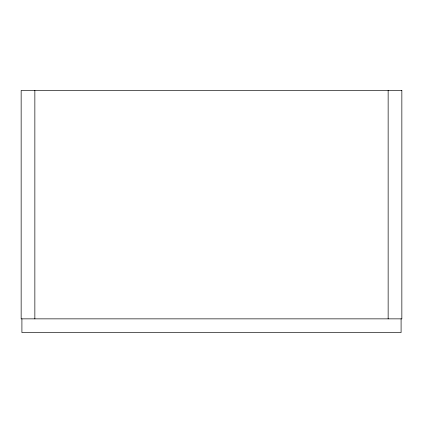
<?xml version="1.0" encoding="UTF-8"?>
<svg xmlns="http://www.w3.org/2000/svg" width="423" height="423" viewBox="0 0 423 423"><rect width="100%" height="100%" fill="white"/><g stroke="black" fill="none" stroke-linecap="round" stroke-linejoin="round"><path stroke-width="0.63" d="M401.089 318.857L401.089 332.563L21.911 332.563L21.911 318.857M388.145 90.437L388.145 318.857M34.855 90.437L34.855 318.857M401.85 90.437L21.15 90.437L21.15 318.857L401.85 318.857L401.85 90.437"/></g></svg>
